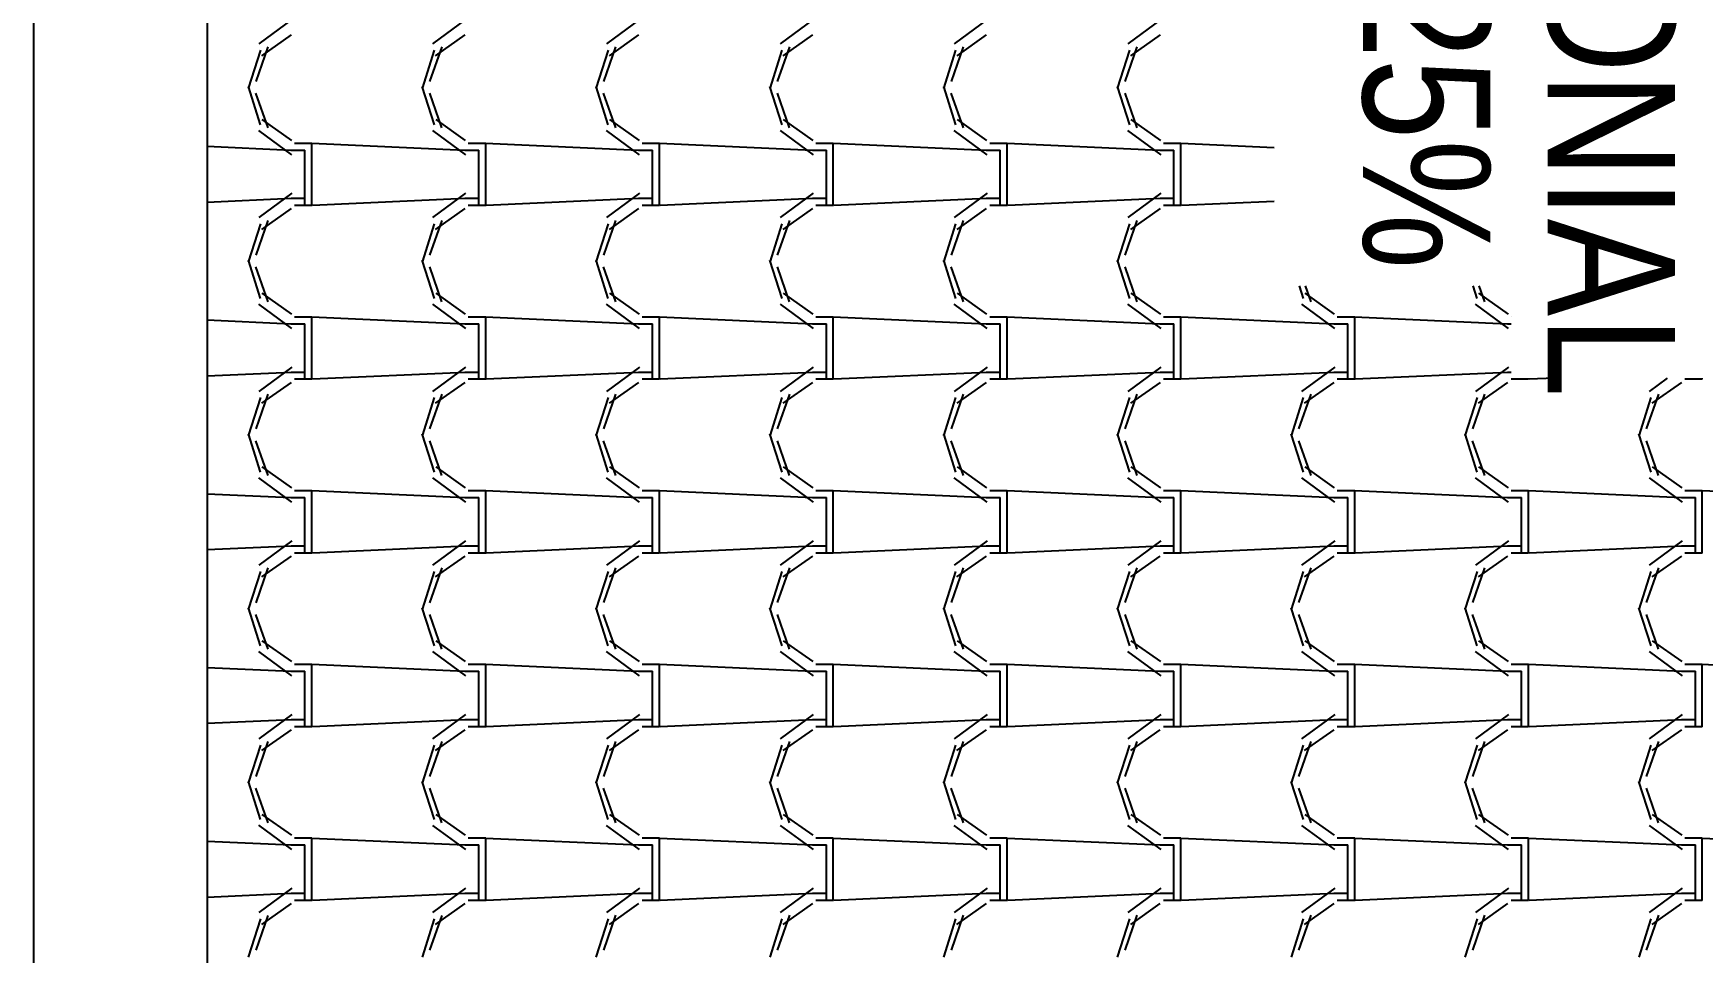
# Model space of a CAD drawing. Header units: millimetres. Extents: x -336 to -33, y -135 to 770.
# Drawn here: x -178.432 to -175.551, y 736.59 to 738.178 of the extents above; entities that cross this region are included whole.
import ezdxf
from ezdxf.enums import TextEntityAlignment as Align

# ---------------------------------------------------------------- set-up
doc = ezdxf.new("R2010")
doc.units = ezdxf.units.MM
doc.header["$LTSCALE"] = 50
doc.header["$MEASUREMENT"] = 0
doc.layers.add('-HIDRO', color=8, linetype='CONTINUOUS')
doc.layers.add('E-txt-g', color=3, linetype='CONTINUOUS')
doc.layers.add('E-Txt-W', color=7, linetype='CONTINUOUS', lineweight=20)
doc.styles.add('F2', font='swissc.ttf')
doc.styles.add('REG60', font='romans.shx', dxfattribs={"width": 0.8, "height": 0.15})
doc.styles.add('REG80', font='romans.shx', dxfattribs={"width": 0.8, "height": 0.2})

# ---------------------------------------------------------------- blocks, each defined once
blk = doc.blocks.new('TXT-AMB75')
at = {"layer": 'E-txt-g', "style": 'REG80', "width": 0.8, "flags": 8}
blk.add_attdef('TXT', text='', height=0.2, dxfattribs=at).set_placement((0.0055, 0.2964), align=Align.CENTER)
at = {"layer": 'E-Txt-W', "style": 'REG60', "width": 0.8, "flags": 8}
blk.add_attdef('TXT', text='', height=0.15, dxfattribs=at).set_placement((0.0055, 0.0271), align=Align.CENTER)

msp = doc.modelspace()

# ---------------------------------------------------------------- linework, layer by layer
at = {"layer": '-HIDRO', "linetype": 'Continuous'}
for p, q in [((-178.4324, 747.2511), (-178.4324, 709.8333)), ((-178.1324, 746.9511), (-178.1324, 724.1333)), ((-177.9863, 738.2017), (-178.0433, 738.1597)), ((-177.6863, 738.2017), (-177.7433, 738.1597)), ((-177.3863, 738.2017), (-177.4433, 738.1597)), ((-177.0863, 738.2017), (-177.1433, 738.1597)), ((-176.7863, 738.2017), (-176.8433, 738.1597)), ((-176.4863, 738.2017), (-176.5433, 738.1597)), ((-178.0275, 738.1548), (-178.0485, 738.0948)), ((-177.9877, 738.1753), (-178.0387, 738.1393)), ((-177.7275, 738.1548), (-177.7485, 738.0948)), ((-177.6877, 738.1753), (-177.7387, 738.1393)), ((-177.4275, 738.1548), (-177.4485, 738.0948)), ((-177.3877, 738.1753), (-177.4387, 738.1393)), ((-177.1275, 738.1549), (-177.1485, 738.0949)), ((-177.0877, 738.1753), (-177.1387, 738.1393)), ((-176.8275, 738.1549), (-176.8485, 738.0949)), ((-176.7877, 738.1753), (-176.8387, 738.1393)), ((-176.5275, 738.1549), (-176.5485, 738.0949)), ((-176.4877, 738.1753), (-176.5387, 738.1393)), ((-178.0405, 738.1489), (-178.0615, 738.0829)), ((-177.7405, 738.1489), (-177.7615, 738.0829)), ((-177.4405, 738.1489), (-177.4615, 738.0829)), ((-177.1405, 738.1489), (-177.1615, 738.0829)), ((-176.8405, 738.1489), (-176.8615, 738.0829)), ((-176.5405, 738.1489), (-176.5615, 738.0829)), ((-178.0617, 738.0861), (-178.0407, 738.0201)), ((-178.0487, 738.0745), (-178.0277, 738.0145)), ((-177.7617, 738.0861), (-177.7407, 738.0201)), ((-177.7487, 738.0745), (-177.7277, 738.0145)), ((-177.4617, 738.0861), (-177.4407, 738.0201)), ((-177.4487, 738.0745), (-177.4277, 738.0145)), ((-177.1617, 738.0861), (-177.1407, 738.0201)), ((-177.1487, 738.0745), (-177.1277, 738.0145)), ((-176.8617, 738.0861), (-176.8407, 738.0201)), ((-176.8487, 738.0745), (-176.8277, 738.0145)), ((-176.5617, 738.0861), (-176.5407, 738.0201)), ((-176.5487, 738.0745), (-176.5277, 738.0145)), ((-178.0436, 738.0103), (-177.9866, 737.9683)), ((-178.038, 738.0291), (-177.987, 737.9931)), ((-177.7436, 738.0103), (-177.6866, 737.9683)), ((-177.738, 738.0291), (-177.687, 737.9931)), ((-177.4436, 738.0103), (-177.3866, 737.9683)), ((-177.438, 738.0291), (-177.387, 737.9931)), ((-177.1436, 738.0103), (-177.0866, 737.9683)), ((-177.138, 738.0291), (-177.087, 737.9931)), ((-176.8436, 738.0103), (-176.7866, 737.9683)), ((-176.838, 738.0291), (-176.787, 737.9931)), ((-176.5436, 738.0103), (-176.4866, 737.9683)), ((-176.538, 738.0291), (-176.487, 737.9931)), ((-177.9878, 737.9758), (-178.1324, 737.9824)), ((-177.9817, 737.9885), (-177.9517, 737.9885)), ((-177.6878, 737.9758), (-177.9518, 737.9878)), ((-177.9517, 737.8925), (-177.9517, 737.9885)), ((-177.6817, 737.9885), (-177.6517, 737.9885)), ((-177.3878, 737.9758), (-177.6518, 737.9878)), ((-177.6517, 737.8925), (-177.6517, 737.9885)), ((-177.3817, 737.9885), (-177.3517, 737.9885)), ((-177.0878, 737.9758), (-177.3518, 737.9878)), ((-177.3517, 737.8925), (-177.3517, 737.9885)), ((-177.0817, 737.9885), (-177.0517, 737.9885)), ((-176.7878, 737.9758), (-177.0518, 737.9878)), ((-177.0517, 737.8925), (-177.0517, 737.9885)), ((-176.7817, 737.9885), (-176.7517, 737.9885)), ((-176.4878, 737.9758), (-176.7518, 737.9878)), ((-176.7517, 737.8925), (-176.7517, 737.9885)), ((-176.4817, 737.9885), (-176.4517, 737.9885)), ((-176.2905, 737.9805), (-176.4518, 737.9878)), ((-176.4517, 737.8925), (-176.4517, 737.9885)), ((-177.9877, 737.9765), (-177.9637, 737.9765)), ((-177.9637, 737.8925), (-177.9637, 737.9765)), ((-177.6877, 737.9765), (-177.6637, 737.9765)), ((-177.6637, 737.8925), (-177.6637, 737.9765)), ((-177.3877, 737.9765), (-177.3637, 737.9765)), ((-177.3637, 737.8925), (-177.3637, 737.9765)), ((-177.0877, 737.9765), (-177.0637, 737.9765)), ((-177.0637, 737.8925), (-177.0637, 737.9765)), ((-176.7877, 737.9765), (-176.7637, 737.9765)), ((-176.7637, 737.8925), (-176.7637, 737.9765)), ((-176.4877, 737.9765), (-176.4637, 737.9765)), ((-176.4637, 737.8925), (-176.4637, 737.9765)), ((-177.9867, 737.8925), (-178.1324, 737.8859)), ((-177.9863, 737.9017), (-178.0433, 737.8597)), ((-177.9637, 737.8925), (-177.9877, 737.8925)), ((-177.9637, 737.8805), (-177.9637, 737.8925)), ((-177.9517, 737.8805), (-177.9517, 737.8925)), ((-177.6867, 737.8925), (-177.9507, 737.8805)), ((-177.6863, 737.9017), (-177.7433, 737.8597)), ((-177.6637, 737.8925), (-177.6877, 737.8925)), ((-177.6637, 737.8805), (-177.6637, 737.8925)), ((-177.6517, 737.8805), (-177.6517, 737.8925)), ((-177.3867, 737.8925), (-177.6507, 737.8805)), ((-177.3863, 737.9017), (-177.4433, 737.8597)), ((-177.3637, 737.8925), (-177.3877, 737.8925)), ((-177.3637, 737.8805), (-177.3637, 737.8925)), ((-177.3517, 737.8805), (-177.3517, 737.8925)), ((-177.0867, 737.8925), (-177.3507, 737.8805)), ((-177.0863, 737.9017), (-177.1433, 737.8597)), ((-177.0637, 737.8925), (-177.0877, 737.8925)), ((-177.0637, 737.8805), (-177.0637, 737.8925)), ((-177.0517, 737.8805), (-177.0517, 737.8925)), ((-176.7867, 737.8925), (-177.0507, 737.8805)), ((-176.7863, 737.9017), (-176.8433, 737.8597)), ((-176.7637, 737.8925), (-176.7877, 737.8925)), ((-176.7637, 737.8805), (-176.7637, 737.8925)), ((-176.7517, 737.8805), (-176.7517, 737.8925)), ((-176.4867, 737.8925), (-176.7507, 737.8805)), ((-176.4863, 737.9017), (-176.5433, 737.8597)), ((-176.4637, 737.8925), (-176.4877, 737.8925)), ((-176.4637, 737.8805), (-176.4637, 737.8925)), ((-176.4517, 737.8805), (-176.4517, 737.8925)), ((-177.9877, 737.8753), (-178.0387, 737.8393)), ((-177.9517, 737.8805), (-177.9817, 737.8805)), ((-177.6877, 737.8753), (-177.7387, 737.8393)), ((-177.6517, 737.8805), (-177.6817, 737.8805)), ((-177.3877, 737.8753), (-177.4387, 737.8393)), ((-177.3517, 737.8805), (-177.3817, 737.8805)), ((-177.0877, 737.8753), (-177.1387, 737.8393)), ((-177.0517, 737.8805), (-177.0817, 737.8805)), ((-176.7877, 737.8753), (-176.8387, 737.8393)), ((-176.7517, 737.8805), (-176.7817, 737.8805)), ((-176.4877, 737.8753), (-176.5387, 737.8393)), ((-176.4517, 737.8805), (-176.4817, 737.8805)), ((-176.2905, 737.8878), (-176.4507, 737.8805)), ((-178.0405, 737.8489), (-178.0615, 737.7829)), ((-178.0275, 737.8548), (-178.0485, 737.7948)), ((-177.7405, 737.8489), (-177.7615, 737.7829)), ((-177.7275, 737.8548), (-177.7485, 737.7948)), ((-177.4405, 737.8489), (-177.4615, 737.7829)), ((-177.4275, 737.8548), (-177.4485, 737.7948)), ((-177.1405, 737.8489), (-177.1615, 737.7829)), ((-177.1275, 737.8549), (-177.1485, 737.7949)), ((-176.8405, 737.8489), (-176.8615, 737.7829)), ((-176.8275, 737.8549), (-176.8485, 737.7949)), ((-176.5405, 737.8489), (-176.5615, 737.7829)), ((-176.5275, 737.8549), (-176.5485, 737.7949)), ((-178.0617, 737.7861), (-178.0407, 737.7201)), ((-177.7617, 737.7861), (-177.7407, 737.7201)), ((-177.4617, 737.7861), (-177.4407, 737.7201)), ((-177.1617, 737.7861), (-177.1407, 737.7201)), ((-176.8617, 737.7861), (-176.8407, 737.7201)), ((-176.5617, 737.7861), (-176.5407, 737.7201)), ((-178.0487, 737.7745), (-178.0277, 737.7145)), ((-177.7487, 737.7745), (-177.7277, 737.7145)), ((-177.4487, 737.7745), (-177.4277, 737.7145)), ((-177.1487, 737.7745), (-177.1277, 737.7145)), ((-176.8487, 737.7745), (-176.8277, 737.7145)), ((-176.5487, 737.7745), (-176.5277, 737.7145)), ((-178.038, 737.7291), (-177.987, 737.6931)), ((-177.738, 737.7291), (-177.687, 737.6931)), ((-177.438, 737.7291), (-177.387, 737.6931)), ((-177.138, 737.7291), (-177.087, 737.6931)), ((-176.838, 737.7291), (-176.787, 737.6931)), ((-176.538, 737.7291), (-176.487, 737.6931)), ((-176.2476, 737.742), (-176.2407, 737.7201)), ((-176.238, 737.7291), (-176.187, 737.6931)), ((-176.2373, 737.742), (-176.2277, 737.7145)), ((-175.9476, 737.742), (-175.9407, 737.7201)), ((-175.938, 737.7291), (-175.887, 737.6931)), ((-175.9373, 737.742), (-175.9277, 737.7145)), ((-178.0436, 737.7103), (-177.9866, 737.6683)), ((-177.7436, 737.7103), (-177.6866, 737.6683)), ((-177.4436, 737.7103), (-177.3866, 737.6683)), ((-177.1436, 737.7103), (-177.0866, 737.6683)), ((-176.8436, 737.7103), (-176.7866, 737.6683)), ((-176.5436, 737.7103), (-176.4866, 737.6683)), ((-176.2436, 737.7103), (-176.1866, 737.6683)), ((-175.9436, 737.7103), (-175.8866, 737.6683)), ((-177.9878, 737.6758), (-178.1324, 737.6824)), ((-177.9877, 737.6765), (-177.9637, 737.6765)), ((-177.9817, 737.6885), (-177.9517, 737.6885)), ((-177.9637, 737.5925), (-177.9637, 737.6765)), ((-177.6878, 737.6758), (-177.9518, 737.6878)), ((-177.9517, 737.5925), (-177.9517, 737.6885)), ((-177.6877, 737.6765), (-177.6637, 737.6765)), ((-177.6817, 737.6885), (-177.6517, 737.6885)), ((-177.6637, 737.5925), (-177.6637, 737.6765)), ((-177.3878, 737.6758), (-177.6518, 737.6878)), ((-177.6517, 737.5925), (-177.6517, 737.6885)), ((-177.3877, 737.6765), (-177.3637, 737.6765)), ((-177.3817, 737.6885), (-177.3517, 737.6885)), ((-177.3637, 737.5925), (-177.3637, 737.6765)), ((-177.0878, 737.6758), (-177.3518, 737.6878)), ((-177.3517, 737.5925), (-177.3517, 737.6885)), ((-177.0877, 737.6765), (-177.0637, 737.6765)), ((-177.0817, 737.6885), (-177.0517, 737.6885)), ((-177.0637, 737.5925), (-177.0637, 737.6765)), ((-176.7878, 737.6758), (-177.0518, 737.6878)), ((-177.0517, 737.5925), (-177.0517, 737.6885)), ((-176.7877, 737.6765), (-176.7637, 737.6765)), ((-176.7817, 737.6885), (-176.7517, 737.6885)), ((-176.7637, 737.5925), (-176.7637, 737.6765)), ((-176.4878, 737.6758), (-176.7518, 737.6878)), ((-176.7517, 737.5925), (-176.7517, 737.6885)), ((-176.4877, 737.6765), (-176.4637, 737.6765)), ((-176.4817, 737.6885), (-176.4517, 737.6885)), ((-176.4637, 737.5925), (-176.4637, 737.6765)), ((-176.1878, 737.6758), (-176.4518, 737.6878)), ((-176.4517, 737.5925), (-176.4517, 737.6885)), ((-176.1877, 737.6765), (-176.1637, 737.6765)), ((-176.1817, 737.6885), (-176.1517, 737.6885)), ((-176.1637, 737.5925), (-176.1637, 737.6765)), ((-175.8878, 737.6758), (-176.1518, 737.6878)), ((-176.1517, 737.5925), (-176.1517, 737.6885)), ((-175.8877, 737.6765), (-175.8815, 737.6765)), ((-175.8817, 737.6885), (-175.8815, 737.6885)), ((-177.9867, 737.5925), (-178.1324, 737.5859)), ((-177.9863, 737.6017), (-178.0433, 737.5597)), ((-177.9877, 737.5753), (-178.0387, 737.5393)), ((-177.9637, 737.5925), (-177.9877, 737.5925)), ((-177.9517, 737.5805), (-177.9817, 737.5805)), ((-177.9637, 737.5805), (-177.9637, 737.5925)), ((-177.9517, 737.5805), (-177.9517, 737.5925)), ((-177.6867, 737.5925), (-177.9507, 737.5805)), ((-177.6863, 737.6017), (-177.7433, 737.5597)), ((-177.6877, 737.5753), (-177.7387, 737.5393)), ((-177.6637, 737.5925), (-177.6877, 737.5925)), ((-177.6517, 737.5805), (-177.6817, 737.5805)), ((-177.6637, 737.5805), (-177.6637, 737.5925)), ((-177.6517, 737.5805), (-177.6517, 737.5925)), ((-177.3867, 737.5925), (-177.6507, 737.5805)), ((-177.3863, 737.6017), (-177.4433, 737.5597)), ((-177.3877, 737.5753), (-177.4387, 737.5393)), ((-177.3637, 737.5925), (-177.3877, 737.5925)), ((-177.3517, 737.5805), (-177.3817, 737.5805)), ((-177.3637, 737.5805), (-177.3637, 737.5925)), ((-177.3517, 737.5805), (-177.3517, 737.5925)), ((-177.0867, 737.5925), (-177.3507, 737.5805)), ((-177.0863, 737.6017), (-177.1433, 737.5597)), ((-177.0877, 737.5753), (-177.1387, 737.5393)), ((-177.0637, 737.5925), (-177.0877, 737.5925)), ((-177.0517, 737.5805), (-177.0817, 737.5805)), ((-177.0637, 737.5805), (-177.0637, 737.5925)), ((-177.0517, 737.5805), (-177.0517, 737.5925)), ((-176.7867, 737.5925), (-177.0507, 737.5805)), ((-176.7863, 737.6017), (-176.8433, 737.5597)), ((-176.7877, 737.5753), (-176.8387, 737.5393)), ((-176.7637, 737.5925), (-176.7877, 737.5925)), ((-176.7517, 737.5805), (-176.7817, 737.5805)), ((-176.7637, 737.5805), (-176.7637, 737.5925)), ((-176.7517, 737.5805), (-176.7517, 737.5925)), ((-176.4867, 737.5925), (-176.7507, 737.5805)), ((-176.4863, 737.6017), (-176.5433, 737.5597)), ((-176.4877, 737.5753), (-176.5387, 737.5393)), ((-176.4637, 737.5925), (-176.4877, 737.5925)), ((-176.4517, 737.5805), (-176.4817, 737.5805)), ((-176.4637, 737.5805), (-176.4637, 737.5925)), ((-176.4517, 737.5805), (-176.4517, 737.5925)), ((-176.1867, 737.5925), (-176.4507, 737.5805)), ((-176.1863, 737.6017), (-176.2433, 737.5597)), ((-176.1878, 737.5753), (-176.2388, 737.5393)), ((-176.1637, 737.5925), (-176.1877, 737.5925)), ((-176.1517, 737.5805), (-176.1817, 737.5805)), ((-176.1637, 737.5805), (-176.1637, 737.5925)), ((-176.1517, 737.5805), (-176.1517, 737.5925)), ((-175.8867, 737.5925), (-176.1507, 737.5805)), ((-175.8863, 737.6017), (-175.9433, 737.5597)), ((-175.8878, 737.5753), (-175.9388, 737.5393)), ((-175.8815, 737.5925), (-175.8877, 737.5925)), ((-175.8517, 737.5805), (-175.8817, 737.5805)), ((-175.8637, 737.5805), (-175.8637, 737.5825)), ((-175.8517, 737.5805), (-175.8517, 737.5825)), ((-175.8068, 737.5825), (-175.8507, 737.5805)), ((-175.6124, 737.5825), (-175.6433, 737.5597)), ((-175.5878, 737.5753), (-175.6388, 737.5393)), ((-175.5517, 737.5805), (-175.5817, 737.5805)), ((-175.5637, 737.5805), (-175.5637, 737.5825)), ((-175.5517, 737.5805), (-175.5517, 737.5825)), ((-178.0405, 737.5489), (-178.0615, 737.4829)), ((-178.0275, 737.5548), (-178.0485, 737.4948)), ((-177.7405, 737.5489), (-177.7615, 737.4829)), ((-177.7275, 737.5548), (-177.7485, 737.4948)), ((-177.4405, 737.5489), (-177.4615, 737.4829)), ((-177.4275, 737.5548), (-177.4485, 737.4948)), ((-177.1405, 737.5489), (-177.1615, 737.4829)), ((-177.1275, 737.5549), (-177.1485, 737.4949)), ((-176.8405, 737.5489), (-176.8615, 737.4829)), ((-176.8275, 737.5549), (-176.8485, 737.4949)), ((-176.5405, 737.5489), (-176.5615, 737.4829)), ((-176.5275, 737.5549), (-176.5485, 737.4949)), ((-176.2405, 737.5489), (-176.2615, 737.4829)), ((-176.2275, 737.5549), (-176.2485, 737.4949)), ((-175.9405, 737.5489), (-175.9615, 737.4829)), ((-175.9275, 737.5549), (-175.9485, 737.4949)), ((-175.6405, 737.5489), (-175.6615, 737.4829)), ((-175.6275, 737.5549), (-175.6485, 737.4949)), ((-178.0617, 737.4861), (-178.0407, 737.4201)), ((-178.0487, 737.4745), (-178.0277, 737.4145)), ((-177.7617, 737.4861), (-177.7407, 737.4201)), ((-177.7487, 737.4745), (-177.7277, 737.4145)), ((-177.4617, 737.4861), (-177.4407, 737.4201)), ((-177.4487, 737.4745), (-177.4277, 737.4145)), ((-177.1617, 737.4861), (-177.1407, 737.4201)), ((-177.1487, 737.4745), (-177.1277, 737.4145)), ((-176.8617, 737.4861), (-176.8407, 737.4201)), ((-176.8487, 737.4745), (-176.8277, 737.4145)), ((-176.5617, 737.4861), (-176.5407, 737.4201)), ((-176.5487, 737.4745), (-176.5277, 737.4145)), ((-176.2617, 737.4861), (-176.2407, 737.4201)), ((-176.2487, 737.4745), (-176.2277, 737.4145)), ((-175.9617, 737.4861), (-175.9407, 737.4201)), ((-175.9487, 737.4745), (-175.9277, 737.4145)), ((-175.6617, 737.4861), (-175.6407, 737.4201)), ((-175.6487, 737.4745), (-175.6277, 737.4145)), ((-178.0436, 737.4103), (-177.9866, 737.3683)), ((-178.038, 737.4291), (-177.987, 737.3931)), ((-177.7436, 737.4103), (-177.6866, 737.3683)), ((-177.738, 737.4291), (-177.687, 737.3931)), ((-177.4436, 737.4103), (-177.3866, 737.3683)), ((-177.438, 737.4291), (-177.387, 737.3931)), ((-177.1436, 737.4103), (-177.0866, 737.3683)), ((-177.138, 737.4291), (-177.087, 737.3931)), ((-176.8436, 737.4103), (-176.7866, 737.3683)), ((-176.838, 737.4291), (-176.787, 737.3931)), ((-176.5436, 737.4103), (-176.4866, 737.3683)), ((-176.538, 737.4291), (-176.487, 737.3931)), ((-176.2436, 737.4103), (-176.1866, 737.3683)), ((-176.238, 737.4291), (-176.187, 737.3931)), ((-175.9436, 737.4103), (-175.8866, 737.3683)), ((-175.938, 737.4291), (-175.887, 737.3931)), ((-175.6436, 737.4103), (-175.5866, 737.3683)), ((-175.638, 737.4291), (-175.587, 737.3931)), ((-177.9878, 737.3758), (-178.1324, 737.3824)), ((-177.9877, 737.3765), (-177.9637, 737.3765)), ((-177.9817, 737.3885), (-177.9517, 737.3885)), ((-177.9637, 737.2925), (-177.9637, 737.3765)), ((-177.6878, 737.3758), (-177.9518, 737.3878)), ((-177.9517, 737.2925), (-177.9517, 737.3885)), ((-177.6877, 737.3765), (-177.6637, 737.3765)), ((-177.6817, 737.3885), (-177.6517, 737.3885)), ((-177.6637, 737.2925), (-177.6637, 737.3765)), ((-177.3878, 737.3758), (-177.6518, 737.3878)), ((-177.6517, 737.2925), (-177.6517, 737.3885)), ((-177.3877, 737.3765), (-177.3637, 737.3765)), ((-177.3817, 737.3885), (-177.3517, 737.3885)), ((-177.3637, 737.2925), (-177.3637, 737.3765)), ((-177.0878, 737.3758), (-177.3518, 737.3878)), ((-177.3517, 737.2925), (-177.3517, 737.3885)), ((-177.0877, 737.3765), (-177.0637, 737.3765)), ((-177.0817, 737.3885), (-177.0517, 737.3885)), ((-177.0637, 737.2925), (-177.0637, 737.3765)), ((-176.7878, 737.3758), (-177.0518, 737.3878)), ((-177.0517, 737.2925), (-177.0517, 737.3885)), ((-176.7877, 737.3765), (-176.7637, 737.3765)), ((-176.7817, 737.3885), (-176.7517, 737.3885)), ((-176.7637, 737.2925), (-176.7637, 737.3765)), ((-176.4878, 737.3758), (-176.7518, 737.3878)), ((-176.7517, 737.2925), (-176.7517, 737.3885)), ((-176.4877, 737.3765), (-176.4637, 737.3765)), ((-176.4817, 737.3885), (-176.4517, 737.3885)), ((-176.4637, 737.2925), (-176.4637, 737.3765)), ((-176.1878, 737.3758), (-176.4518, 737.3878)), ((-176.4517, 737.2925), (-176.4517, 737.3885)), ((-176.1877, 737.3765), (-176.1637, 737.3765)), ((-176.1817, 737.3885), (-176.1517, 737.3885)), ((-176.1637, 737.2925), (-176.1637, 737.3765)), ((-175.8878, 737.3758), (-176.1518, 737.3878)), ((-176.1517, 737.2925), (-176.1517, 737.3885)), ((-175.8877, 737.3765), (-175.8637, 737.3765)), ((-175.8817, 737.3885), (-175.8517, 737.3885)), ((-175.8637, 737.2925), (-175.8637, 737.3765)), ((-175.5878, 737.3758), (-175.8518, 737.3878)), ((-175.8517, 737.2925), (-175.8517, 737.3885)), ((-175.5877, 737.3765), (-175.5637, 737.3765)), ((-175.5817, 737.3885), (-175.5517, 737.3885)), ((-175.5637, 737.2925), (-175.5637, 737.3765)), ((-175.2878, 737.3758), (-175.5518, 737.3878)), ((-175.5517, 737.2925), (-175.5517, 737.3885)), ((-177.9867, 737.2925), (-178.1324, 737.2859)), ((-177.9863, 737.3017), (-178.0433, 737.2597)), ((-177.9637, 737.2925), (-177.9877, 737.2925)), ((-177.9637, 737.2805), (-177.9637, 737.2925)), ((-177.9517, 737.2805), (-177.9517, 737.2925)), ((-177.6867, 737.2925), (-177.9507, 737.2805)), ((-177.6863, 737.3017), (-177.7433, 737.2597)), ((-177.6637, 737.2925), (-177.6877, 737.2925)), ((-177.6637, 737.2805), (-177.6637, 737.2925)), ((-177.6517, 737.2805), (-177.6517, 737.2925)), ((-177.3867, 737.2925), (-177.6507, 737.2805)), ((-177.3863, 737.3017), (-177.4433, 737.2597)), ((-177.3637, 737.2925), (-177.3877, 737.2925)), ((-177.3637, 737.2805), (-177.3637, 737.2925)), ((-177.3517, 737.2805), (-177.3517, 737.2925)), ((-177.0867, 737.2925), (-177.3507, 737.2805)), ((-177.0863, 737.3017), (-177.1433, 737.2597)), ((-177.0637, 737.2925), (-177.0877, 737.2925)), ((-177.0637, 737.2805), (-177.0637, 737.2925)), ((-177.0517, 737.2805), (-177.0517, 737.2925)), ((-176.7867, 737.2925), (-177.0507, 737.2805)), ((-176.7863, 737.3017), (-176.8433, 737.2597)), ((-176.7637, 737.2925), (-176.7877, 737.2925)), ((-176.7637, 737.2805), (-176.7637, 737.2925)), ((-176.7517, 737.2805), (-176.7517, 737.2925)), ((-176.4867, 737.2925), (-176.7507, 737.2805)), ((-176.4863, 737.3017), (-176.5433, 737.2597)), ((-176.4637, 737.2925), (-176.4877, 737.2925)), ((-176.4637, 737.2805), (-176.4637, 737.2925)), ((-176.4517, 737.2805), (-176.4517, 737.2925)), ((-176.1867, 737.2925), (-176.4507, 737.2805)), ((-176.1863, 737.3017), (-176.2433, 737.2597)), ((-176.1637, 737.2925), (-176.1877, 737.2925)), ((-176.1637, 737.2805), (-176.1637, 737.2925)), ((-176.1517, 737.2805), (-176.1517, 737.2925)), ((-175.8867, 737.2925), (-176.1507, 737.2805)), ((-175.8863, 737.3017), (-175.9433, 737.2597)), ((-175.8637, 737.2925), (-175.8877, 737.2925)), ((-175.8637, 737.2805), (-175.8637, 737.2925)), ((-175.8517, 737.2805), (-175.8517, 737.2925)), ((-175.5867, 737.2925), (-175.8507, 737.2805)), ((-175.5863, 737.3017), (-175.6433, 737.2597)), ((-175.5637, 737.2925), (-175.5877, 737.2925)), ((-175.5637, 737.2805), (-175.5637, 737.2925)), ((-175.5517, 737.2805), (-175.5517, 737.2925)), ((-177.9877, 737.2753), (-178.0387, 737.2393)), ((-177.9517, 737.2805), (-177.9817, 737.2805)), ((-177.6877, 737.2753), (-177.7387, 737.2393)), ((-177.6517, 737.2805), (-177.6817, 737.2805)), ((-177.3877, 737.2753), (-177.4387, 737.2393)), ((-177.3517, 737.2805), (-177.3817, 737.2805)), ((-177.0877, 737.2753), (-177.1387, 737.2393)), ((-177.0517, 737.2805), (-177.0817, 737.2805)), ((-176.7878, 737.2753), (-176.8388, 737.2393)), ((-176.7517, 737.2805), (-176.7817, 737.2805)), ((-176.4878, 737.2753), (-176.5388, 737.2393)), ((-176.4517, 737.2805), (-176.4817, 737.2805)), ((-176.1878, 737.2753), (-176.2388, 737.2393)), ((-176.1517, 737.2805), (-176.1817, 737.2805)), ((-175.8878, 737.2753), (-175.9388, 737.2393)), ((-175.8517, 737.2805), (-175.8817, 737.2805)), ((-175.5878, 737.2753), (-175.6388, 737.2393)), ((-175.5517, 737.2805), (-175.5817, 737.2805)), ((-178.0405, 737.2489), (-178.0615, 737.1829)), ((-178.0275, 737.2548), (-178.0485, 737.1948)), ((-177.7405, 737.2489), (-177.7615, 737.1829)), ((-177.7275, 737.2548), (-177.7485, 737.1948)), ((-177.4405, 737.2489), (-177.4615, 737.1829)), ((-177.4275, 737.2549), (-177.4485, 737.1949)), ((-177.1405, 737.2489), (-177.1615, 737.1829)), ((-177.1275, 737.2549), (-177.1485, 737.1949)), ((-176.8405, 737.2489), (-176.8615, 737.1829)), ((-176.8275, 737.2549), (-176.8485, 737.1949)), ((-176.5405, 737.2489), (-176.5615, 737.1829)), ((-176.5275, 737.2549), (-176.5485, 737.1949)), ((-176.2405, 737.2489), (-176.2615, 737.1829)), ((-176.2275, 737.2549), (-176.2485, 737.1949)), ((-175.9405, 737.2489), (-175.9615, 737.1829)), ((-175.9275, 737.2549), (-175.9485, 737.1949)), ((-175.6405, 737.2489), (-175.6615, 737.1829)), ((-175.6275, 737.2549), (-175.6485, 737.1949)), ((-178.0617, 737.1861), (-178.0407, 737.1201)), ((-178.0487, 737.1745), (-178.0277, 737.1145)), ((-177.7617, 737.1861), (-177.7407, 737.1201)), ((-177.7487, 737.1745), (-177.7277, 737.1145)), ((-177.4617, 737.1861), (-177.4407, 737.1201)), ((-177.4487, 737.1745), (-177.4277, 737.1145)), ((-177.1617, 737.1861), (-177.1407, 737.1201)), ((-177.1487, 737.1745), (-177.1277, 737.1145)), ((-176.8617, 737.1861), (-176.8407, 737.1201)), ((-176.8487, 737.1745), (-176.8277, 737.1145)), ((-176.5617, 737.1861), (-176.5407, 737.1201)), ((-176.5487, 737.1745), (-176.5277, 737.1145)), ((-176.2617, 737.1861), (-176.2407, 737.1201)), ((-176.2487, 737.1745), (-176.2277, 737.1145)), ((-175.9617, 737.1861), (-175.9407, 737.1201)), ((-175.9487, 737.1745), (-175.9277, 737.1145)), ((-175.6617, 737.1861), (-175.6407, 737.1201)), ((-175.6487, 737.1745), (-175.6277, 737.1145)), ((-178.038, 737.1291), (-177.987, 737.0931)), ((-177.738, 737.1291), (-177.687, 737.0931)), ((-177.438, 737.1291), (-177.387, 737.0931)), ((-177.138, 737.1291), (-177.087, 737.0931)), ((-176.838, 737.1291), (-176.787, 737.0931)), ((-176.538, 737.1291), (-176.487, 737.0931)), ((-176.238, 737.1291), (-176.187, 737.0931)), ((-175.938, 737.1291), (-175.887, 737.0931)), ((-175.638, 737.1291), (-175.587, 737.0931)), ((-178.0436, 737.1103), (-177.9866, 737.0683)), ((-177.9817, 737.0885), (-177.9517, 737.0885)), ((-177.6878, 737.0758), (-177.9518, 737.0878)), ((-177.9517, 736.9925), (-177.9517, 737.0885)), ((-177.7436, 737.1103), (-177.6866, 737.0683)), ((-177.6817, 737.0885), (-177.6517, 737.0885)), ((-177.3878, 737.0758), (-177.6518, 737.0878)), ((-177.6517, 736.9925), (-177.6517, 737.0885)), ((-177.4436, 737.1103), (-177.3866, 737.0683)), ((-177.3817, 737.0885), (-177.3517, 737.0885)), ((-177.0878, 737.0758), (-177.3518, 737.0878)), ((-177.3517, 736.9925), (-177.3517, 737.0885)), ((-177.1436, 737.1103), (-177.0866, 737.0683)), ((-177.0817, 737.0885), (-177.0517, 737.0885)), ((-176.7878, 737.0758), (-177.0518, 737.0878)), ((-177.0517, 736.9925), (-177.0517, 737.0885)), ((-176.8436, 737.1103), (-176.7866, 737.0683)), ((-176.7817, 737.0885), (-176.7517, 737.0885)), ((-176.4878, 737.0758), (-176.7518, 737.0878)), ((-176.7517, 736.9925), (-176.7517, 737.0885)), ((-176.5436, 737.1103), (-176.4866, 737.0683)), ((-176.4817, 737.0885), (-176.4517, 737.0885)), ((-176.1878, 737.0758), (-176.4518, 737.0878)), ((-176.4517, 736.9925), (-176.4517, 737.0885)), ((-176.2436, 737.1103), (-176.1866, 737.0683)), ((-176.1817, 737.0885), (-176.1517, 737.0885)), ((-175.8878, 737.0758), (-176.1518, 737.0878)), ((-176.1517, 736.9925), (-176.1517, 737.0885)), ((-175.9436, 737.1103), (-175.8866, 737.0683)), ((-175.8817, 737.0885), (-175.8517, 737.0885)), ((-175.5878, 737.0758), (-175.8518, 737.0878)), ((-175.8517, 736.9925), (-175.8517, 737.0885)), ((-175.6436, 737.1103), (-175.5866, 737.0683)), ((-175.5817, 737.0885), (-175.5517, 737.0885)), ((-175.2878, 737.0758), (-175.5518, 737.0878)), ((-175.5517, 736.9925), (-175.5517, 737.0885)), ((-177.9878, 737.0758), (-178.1324, 737.0824)), ((-177.9877, 737.0765), (-177.9637, 737.0765)), ((-177.9637, 736.9925), (-177.9637, 737.0765)), ((-177.6877, 737.0765), (-177.6637, 737.0765)), ((-177.6637, 736.9925), (-177.6637, 737.0765)), ((-177.3877, 737.0765), (-177.3637, 737.0765)), ((-177.3637, 736.9925), (-177.3637, 737.0765)), ((-177.0877, 737.0765), (-177.0637, 737.0765)), ((-177.0637, 736.9925), (-177.0637, 737.0765)), ((-176.7877, 737.0765), (-176.7637, 737.0765)), ((-176.7637, 736.9925), (-176.7637, 737.0765)), ((-176.4877, 737.0765), (-176.4637, 737.0765)), ((-176.4637, 736.9925), (-176.4637, 737.0765)), ((-176.1877, 737.0765), (-176.1637, 737.0765)), ((-176.1637, 736.9925), (-176.1637, 737.0765)), ((-175.8877, 737.0765), (-175.8637, 737.0765)), ((-175.8637, 736.9925), (-175.8637, 737.0765)), ((-175.5877, 737.0765), (-175.5637, 737.0765)), ((-175.5637, 736.9925), (-175.5637, 737.0765)), ((-177.9863, 737.0017), (-178.0433, 736.9597)), ((-177.6863, 737.0017), (-177.7433, 736.9597)), ((-177.3863, 737.0017), (-177.4433, 736.9597)), ((-177.0863, 737.0017), (-177.1433, 736.9597)), ((-176.7863, 737.0017), (-176.8433, 736.9597)), ((-176.4863, 737.0017), (-176.5433, 736.9597)), ((-176.1863, 737.0017), (-176.2433, 736.9597)), ((-175.8863, 737.0018), (-175.9433, 736.9598)), ((-175.5863, 737.0018), (-175.6433, 736.9598)), ((-177.9867, 736.9925), (-178.1324, 736.9859)), ((-177.9877, 736.9753), (-178.0387, 736.9393)), ((-177.9637, 736.9925), (-177.9877, 736.9925)), ((-177.9517, 736.9805), (-177.9817, 736.9805)), ((-177.9637, 736.9805), (-177.9637, 736.9925)), ((-177.9517, 736.9805), (-177.9517, 736.9925)), ((-177.6867, 736.9925), (-177.9507, 736.9805)), ((-177.6877, 736.9753), (-177.7387, 736.9393)), ((-177.6637, 736.9925), (-177.6877, 736.9925)), ((-177.6517, 736.9805), (-177.6817, 736.9805)), ((-177.6637, 736.9805), (-177.6637, 736.9925)), ((-177.6517, 736.9805), (-177.6517, 736.9925)), ((-177.3867, 736.9925), (-177.6507, 736.9805)), ((-177.3877, 736.9753), (-177.4387, 736.9393)), ((-177.3637, 736.9925), (-177.3877, 736.9925)), ((-177.3517, 736.9805), (-177.3817, 736.9805)), ((-177.3637, 736.9805), (-177.3637, 736.9925)), ((-177.3517, 736.9805), (-177.3517, 736.9925)), ((-177.0867, 736.9925), (-177.3507, 736.9805)), ((-177.0878, 736.9753), (-177.1388, 736.9393)), ((-177.0637, 736.9925), (-177.0877, 736.9925)), ((-177.0517, 736.9805), (-177.0817, 736.9805)), ((-177.0637, 736.9805), (-177.0637, 736.9925)), ((-177.0517, 736.9805), (-177.0517, 736.9925)), ((-176.7867, 736.9925), (-177.0507, 736.9805)), ((-176.7878, 736.9753), (-176.8388, 736.9393)), ((-176.7637, 736.9925), (-176.7877, 736.9925)), ((-176.7517, 736.9805), (-176.7817, 736.9805)), ((-176.7637, 736.9805), (-176.7637, 736.9925)), ((-176.7517, 736.9805), (-176.7517, 736.9925)), ((-176.4867, 736.9925), (-176.7507, 736.9805)), ((-176.4878, 736.9753), (-176.5388, 736.9393)), ((-176.4637, 736.9925), (-176.4877, 736.9925)), ((-176.4517, 736.9805), (-176.4817, 736.9805)), ((-176.4637, 736.9805), (-176.4637, 736.9925)), ((-176.4517, 736.9805), (-176.4517, 736.9925)), ((-176.1867, 736.9925), (-176.4507, 736.9805)), ((-176.1878, 736.9753), (-176.2388, 736.9393)), ((-176.1637, 736.9925), (-176.1877, 736.9925)), ((-176.1517, 736.9805), (-176.1817, 736.9805)), ((-176.1637, 736.9805), (-176.1637, 736.9925)), ((-176.1517, 736.9805), (-176.1517, 736.9925)), ((-175.8867, 736.9925), (-176.1507, 736.9805)), ((-175.8878, 736.9753), (-175.9388, 736.9393)), ((-175.8637, 736.9925), (-175.8877, 736.9925)), ((-175.8517, 736.9805), (-175.8817, 736.9805)), ((-175.8637, 736.9805), (-175.8637, 736.9925)), ((-175.8517, 736.9805), (-175.8517, 736.9925)), ((-175.5867, 736.9925), (-175.8507, 736.9805)), ((-175.5878, 736.9753), (-175.6388, 736.9393)), ((-175.5637, 736.9925), (-175.5877, 736.9925)), ((-175.5517, 736.9805), (-175.5817, 736.9805)), ((-175.5637, 736.9805), (-175.5637, 736.9925)), ((-175.5517, 736.9805), (-175.5517, 736.9925)), ((-178.0405, 736.9489), (-178.0615, 736.8829)), ((-178.0275, 736.9548), (-178.0485, 736.8948)), ((-177.7405, 736.9489), (-177.7615, 736.8829)), ((-177.7275, 736.9548), (-177.7485, 736.8948)), ((-177.4405, 736.9489), (-177.4615, 736.8829)), ((-177.4275, 736.9549), (-177.4485, 736.8949)), ((-177.1405, 736.9489), (-177.1615, 736.8829)), ((-177.1275, 736.9549), (-177.1485, 736.8949)), ((-176.8405, 736.9489), (-176.8615, 736.8829)), ((-176.8275, 736.9549), (-176.8485, 736.8949)), ((-176.5405, 736.9489), (-176.5615, 736.8829)), ((-176.5275, 736.9549), (-176.5485, 736.8949)), ((-176.2405, 736.9489), (-176.2615, 736.8829)), ((-176.2275, 736.9549), (-176.2485, 736.8949)), ((-175.9405, 736.9489), (-175.9615, 736.8829)), ((-175.9275, 736.9549), (-175.9485, 736.8949)), ((-175.6405, 736.9489), (-175.6615, 736.8829)), ((-175.6275, 736.9549), (-175.6485, 736.8949)), ((-178.0617, 736.8861), (-178.0407, 736.8201)), ((-177.7617, 736.8861), (-177.7407, 736.8201)), ((-177.4617, 736.8861), (-177.4407, 736.8201)), ((-177.1617, 736.8861), (-177.1407, 736.8201)), ((-176.8617, 736.8861), (-176.8407, 736.8201)), ((-176.5617, 736.8861), (-176.5407, 736.8201)), ((-176.2617, 736.8861), (-176.2407, 736.8201)), ((-175.9617, 736.8861), (-175.9407, 736.8201)), ((-175.6617, 736.8861), (-175.6407, 736.8201)), ((-178.0487, 736.8745), (-178.0277, 736.8145)), ((-177.7487, 736.8745), (-177.7277, 736.8145)), ((-177.4487, 736.8745), (-177.4277, 736.8145)), ((-177.1487, 736.8745), (-177.1277, 736.8145)), ((-176.8487, 736.8745), (-176.8277, 736.8145)), ((-176.5487, 736.8745), (-176.5277, 736.8145)), ((-176.2487, 736.8745), (-176.2277, 736.8145)), ((-175.9487, 736.8745), (-175.9277, 736.8145)), ((-175.6487, 736.8745), (-175.6277, 736.8145)), ((-178.038, 736.8291), (-177.987, 736.7931)), ((-177.738, 736.8291), (-177.687, 736.7931)), ((-177.438, 736.8291), (-177.387, 736.7931)), ((-177.138, 736.8291), (-177.087, 736.7931)), ((-176.838, 736.8291), (-176.787, 736.7931)), ((-176.538, 736.8291), (-176.487, 736.7931)), ((-176.238, 736.8291), (-176.187, 736.7931)), ((-175.938, 736.8291), (-175.887, 736.7931)), ((-175.638, 736.8291), (-175.587, 736.7931)), ((-178.0436, 736.8104), (-177.9866, 736.7684)), ((-177.7436, 736.8103), (-177.6866, 736.7683)), ((-177.4436, 736.8103), (-177.3866, 736.7683)), ((-177.1436, 736.8103), (-177.0866, 736.7683)), ((-176.8436, 736.8103), (-176.7866, 736.7683)), ((-176.5436, 736.8103), (-176.4866, 736.7683)), ((-176.2436, 736.8103), (-176.1866, 736.7683)), ((-175.9436, 736.8103), (-175.8866, 736.7683)), ((-175.6436, 736.8103), (-175.5866, 736.7683)), ((-177.9878, 736.7758), (-178.1324, 736.7824)), ((-177.9877, 736.7765), (-177.9637, 736.7765)), ((-177.9817, 736.7885), (-177.9517, 736.7885)), ((-177.9637, 736.6925), (-177.9637, 736.7765)), ((-177.6878, 736.7758), (-177.9518, 736.7878)), ((-177.9517, 736.6925), (-177.9517, 736.7885)), ((-177.6877, 736.7765), (-177.6637, 736.7765)), ((-177.6817, 736.7885), (-177.6517, 736.7885)), ((-177.6637, 736.6925), (-177.6637, 736.7765)), ((-177.3878, 736.7758), (-177.6518, 736.7878)), ((-177.6517, 736.6925), (-177.6517, 736.7885)), ((-177.3877, 736.7765), (-177.3637, 736.7765)), ((-177.3817, 736.7885), (-177.3517, 736.7885)), ((-177.3637, 736.6925), (-177.3637, 736.7765)), ((-177.0878, 736.7758), (-177.3518, 736.7878)), ((-177.3517, 736.6925), (-177.3517, 736.7885)), ((-177.0877, 736.7765), (-177.0637, 736.7765)), ((-177.0817, 736.7885), (-177.0517, 736.7885)), ((-177.0637, 736.6925), (-177.0637, 736.7765)), ((-176.7878, 736.7758), (-177.0518, 736.7878)), ((-177.0517, 736.6925), (-177.0517, 736.7885)), ((-176.7877, 736.7765), (-176.7637, 736.7765)), ((-176.7817, 736.7885), (-176.7517, 736.7885)), ((-176.7637, 736.6925), (-176.7637, 736.7765)), ((-176.4878, 736.7758), (-176.7518, 736.7878)), ((-176.7517, 736.6925), (-176.7517, 736.7885)), ((-176.4877, 736.7765), (-176.4637, 736.7765)), ((-176.4817, 736.7885), (-176.4517, 736.7885)), ((-176.4637, 736.6925), (-176.4637, 736.7765)), ((-176.1878, 736.7758), (-176.4518, 736.7878)), ((-176.4517, 736.6925), (-176.4517, 736.7885)), ((-176.1877, 736.7765), (-176.1637, 736.7765)), ((-176.1817, 736.7885), (-176.1517, 736.7885)), ((-176.1637, 736.6925), (-176.1637, 736.7765)), ((-175.8878, 736.7758), (-176.1518, 736.7878)), ((-176.1517, 736.6925), (-176.1517, 736.7885)), ((-175.8877, 736.7765), (-175.8637, 736.7765)), ((-175.8817, 736.7885), (-175.8517, 736.7885)), ((-175.8637, 736.6925), (-175.8637, 736.7765)), ((-175.5878, 736.7758), (-175.8518, 736.7878)), ((-175.8517, 736.6925), (-175.8517, 736.7885)), ((-175.5877, 736.7765), (-175.5637, 736.7765)), ((-175.5817, 736.7885), (-175.5517, 736.7885)), ((-175.5637, 736.6925), (-175.5637, 736.7765)), ((-175.2878, 736.7758), (-175.5518, 736.7878)), ((-175.5517, 736.6925), (-175.5517, 736.7885)), ((-177.9867, 736.6925), (-178.1324, 736.6859)), ((-177.9863, 736.7017), (-178.0433, 736.6597)), ((-177.9637, 736.6925), (-177.9877, 736.6925)), ((-177.9637, 736.6805), (-177.9637, 736.6925)), ((-177.9517, 736.6805), (-177.9517, 736.6925)), ((-177.6867, 736.6925), (-177.9507, 736.6805)), ((-177.6863, 736.7017), (-177.7433, 736.6597)), ((-177.6637, 736.6925), (-177.6877, 736.6925)), ((-177.6637, 736.6805), (-177.6637, 736.6925)), ((-177.6517, 736.6805), (-177.6517, 736.6925)), ((-177.3867, 736.6925), (-177.6507, 736.6805)), ((-177.3863, 736.7017), (-177.4433, 736.6597)), ((-177.3637, 736.6925), (-177.3877, 736.6925)), ((-177.3637, 736.6805), (-177.3637, 736.6925)), ((-177.3517, 736.6805), (-177.3517, 736.6925)), ((-177.0867, 736.6925), (-177.3507, 736.6805)), ((-177.0863, 736.7017), (-177.1433, 736.6597)), ((-177.0637, 736.6925), (-177.0877, 736.6925)), ((-177.0637, 736.6805), (-177.0637, 736.6925)), ((-177.0517, 736.6805), (-177.0517, 736.6925)), ((-176.7867, 736.6925), (-177.0507, 736.6805)), ((-176.7863, 736.7017), (-176.8433, 736.6597)), ((-176.7637, 736.6925), (-176.7877, 736.6925)), ((-176.7637, 736.6805), (-176.7637, 736.6925)), ((-176.7517, 736.6805), (-176.7517, 736.6925)), ((-176.4867, 736.6925), (-176.7507, 736.6805)), ((-176.4863, 736.7017), (-176.5433, 736.6597)), ((-176.4637, 736.6925), (-176.4877, 736.6925)), ((-176.4637, 736.6805), (-176.4637, 736.6925)), ((-176.4517, 736.6805), (-176.4517, 736.6925)), ((-176.1867, 736.6925), (-176.4507, 736.6805)), ((-176.1863, 736.7018), (-176.2433, 736.6598)), ((-176.1637, 736.6925), (-176.1877, 736.6925)), ((-176.1637, 736.6805), (-176.1637, 736.6925)), ((-176.1517, 736.6805), (-176.1517, 736.6925)), ((-175.8867, 736.6925), (-176.1507, 736.6805)), ((-175.8863, 736.7018), (-175.9433, 736.6598)), ((-175.8637, 736.6925), (-175.8877, 736.6925)), ((-175.8637, 736.6805), (-175.8637, 736.6925)), ((-175.8517, 736.6805), (-175.8517, 736.6925)), ((-175.5867, 736.6925), (-175.8507, 736.6805)), ((-175.5863, 736.7018), (-175.6433, 736.6598)), ((-175.5637, 736.6925), (-175.5877, 736.6925)), ((-175.5637, 736.6805), (-175.5637, 736.6925)), ((-175.5517, 736.6805), (-175.5517, 736.6925)), ((-178.0275, 736.6548), (-178.0485, 736.5948)), ((-177.9877, 736.6753), (-178.0387, 736.6393)), ((-177.9517, 736.6805), (-177.9817, 736.6805)), ((-177.7275, 736.6548), (-177.7485, 736.5948)), ((-177.6878, 736.6753), (-177.7388, 736.6393)), ((-177.6517, 736.6805), (-177.6817, 736.6805)), ((-177.4275, 736.6549), (-177.4485, 736.5949)), ((-177.3878, 736.6753), (-177.4388, 736.6393)), ((-177.3517, 736.6805), (-177.3817, 736.6805)), ((-177.1275, 736.6549), (-177.1485, 736.5949)), ((-177.0878, 736.6753), (-177.1388, 736.6393)), ((-177.0517, 736.6805), (-177.0817, 736.6805)), ((-176.8275, 736.6549), (-176.8485, 736.5949)), ((-176.7878, 736.6753), (-176.8388, 736.6393)), ((-176.7517, 736.6805), (-176.7817, 736.6805)), ((-176.5275, 736.6549), (-176.5485, 736.5949)), ((-176.4878, 736.6753), (-176.5388, 736.6393)), ((-176.4517, 736.6805), (-176.4817, 736.6805)), ((-176.2275, 736.6549), (-176.2485, 736.5949)), ((-176.1878, 736.6753), (-176.2388, 736.6393)), ((-176.1517, 736.6805), (-176.1817, 736.6805)), ((-175.9275, 736.6549), (-175.9485, 736.5949)), ((-175.8878, 736.6753), (-175.9388, 736.6393)), ((-175.8517, 736.6805), (-175.8817, 736.6805)), ((-175.6275, 736.6549), (-175.6485, 736.5949)), ((-175.5878, 736.6753), (-175.6388, 736.6393)), ((-175.5517, 736.6805), (-175.5817, 736.6805)), ((-178.0405, 736.6489), (-178.0615, 736.5829)), ((-177.7405, 736.6489), (-177.7615, 736.5829)), ((-177.4405, 736.6489), (-177.4615, 736.5829)), ((-177.1405, 736.6489), (-177.1615, 736.5829)), ((-176.8405, 736.6489), (-176.8615, 736.5829)), ((-176.5405, 736.6489), (-176.5615, 736.5829)), ((-176.2405, 736.6489), (-176.2615, 736.5829)), ((-175.9405, 736.6489), (-175.9615, 736.5829)), ((-175.6405, 736.6489), (-175.6615, 736.5829))]:
    msp.add_line(p, q, dxfattribs=at)

# ---------------------------------------------------------------- block references
at = {"layer": '-HIDRO'}
ref = msp.add_blockref('TXT-AMB75', (-176.2508, 738.8121), dxfattribs=dict(at, xscale=-1.458, yscale=1.458, zscale=1.458, rotation=270))
ref.add_attrib('TXT', 'TELHADO COLONIAL', dxfattribs={"layer": 'E-txt-g', "color": 2, "height": 0.22, "rotation": 270, "style": 'F2'}).set_placement((-175.8186, 738.8169), align=Align.CENTER)
ref.add_attrib('TXT', 'INCLINAÇÃO 25%', dxfattribs={"layer": 'E-Txt-W', "height": 0.22, "rotation": 270, "style": 'F2'}).set_placement((-176.1375, 738.8277), align=Align.CENTER)

doc.saveas('drawing.dxf')
